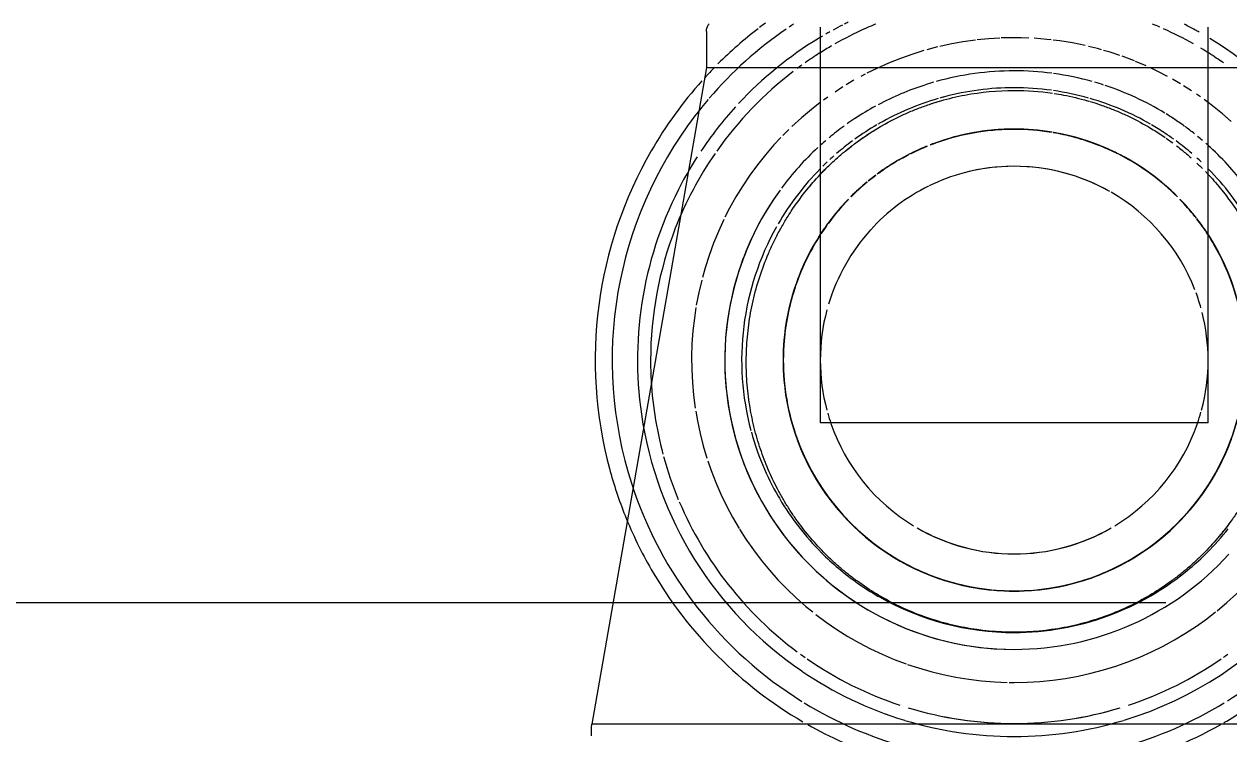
# Model space of a CAD drawing. Header units: metres. Extents: x 15 to 69.3, y -12.4 to 16.4.
# Drawn here: x 34.7913 to 34.8907, y 0.5891 to 0.6477 of the extents above; entities that cross this region are included whole.
import ezdxf

# ---------------------------------------------------------------- set-up
doc = ezdxf.new("R2010")
doc.units = ezdxf.units.M
for name, color, linetype, lineweight in [('A-ANNO-DIMS', 7, 'Continuous', 5), ('A-ANNO-DIMS-25', 7, 'Continuous', 5), ('P-SANR-FIXT', 7, 'Continuous', 5)]:
    doc.layers.add(name, color=color, linetype=linetype, lineweight=lineweight)
doc.styles.add('Century Gothic_4', font='GOTHIC.TTF', dxfattribs={"height": 0.03749999999999999})
doc.dimstyles.new('Setores_1_5_1', dxfattribs={"dimscale": 0.3048, "dimtxt": 0.03915631011440721, "dimasz": 0.2604166666666666, "dimexe": 0.1968503937007874, "dimexo": 0.1230314960629921, "dimgap": 0.1435367454068242, "dimtad": 1, "dimrnd": 0.01, "dimzin": 0, "dimdsep": 46, "dimtxsty": 'Century Gothic_4', "dimblk1": 'OBLIQUE', "dimblk2": 'OBLIQUE', "dimsah": 1, "dimcen": 0.09, "dimazin": 0, "dimtfac": 1, "dimtdec": 4, "dimtix": 1, "dimtmove": 0, "dimatfit": 3, "dimfxl": 1, "dimtvp": 1, "dimtolj": 1, "dimtzin": 0, "dimarcsym": 2})

# ---------------------------------------------------------------- blocks, each defined once
blk = doc.blocks.new('USO_ESG_Cuba lavatório retângular - Uso geral-3263039-CC')
at = {"layer": 'P-SANR-FIXT', "color": 253, "true_color": 0xa6a6a6}
for p, q in [((16.68644848848207, 0.6474943847007649), (16.68644848848207, 0.614812500000067)), ((16.71844848848207, 0.614812500000067), (16.71844848848207, 0.6474943847004465)), ((16.71844848848207, 0.6148125000000677), (16.68644848848207, 0.6148125000000677))]:
    blk.add_line(p, q, dxfattribs=at)
at = {"layer": 'P-SANR-FIXT', "color": 254, "true_color": 0xdfdfdf}
for p, q in [((16.68678301191967, 0.6148125000000677), (16.68644848848207, 0.6148125000000677)), ((16.69932704332982, 0.6148125000000677), (16.6869060984586, 0.6148125000000677)), ((16.70552250781767, 0.6148125000000677), (16.69937446914647, 0.6148125000000677)), ((16.71799087850553, 0.6148125000000677), (16.70556993363433, 0.6148125000000677)), ((16.71844848848207, 0.6148125000000677), (16.71814105296852, 0.6148125000000677))]:
    blk.add_line(p, q, dxfattribs=at)
blk = doc.blocks.new('USO_ESG_Sifão de Uso Geral - Sifão para lavatório-3607478-CC')
at = {"layer": 'P-SANR-FIXT'}
for p, q in [((16.67705457338603, 0.6471270249242292), (16.67705457338603, 0.6441574602753755)), ((16.67705457338603, 0.6441574602753755), (16.66759880283077, 0.5899517479404314)), ((16.67705457338603, 0.6441574602753762), (16.70244848848207, 0.6441574602753762)), ((16.70244848848207, 0.6441574602753769), (16.72784240357811, 0.6441574602753769)), ((16.70244848848207, 0.589951747940432), (16.66759880283077, 0.589951747940432)), ((16.73729817413336, 0.589951747940432), (16.70244848848207, 0.589951747940432))]:
    blk.add_line(p, q, dxfattribs=at)
at = {"layer": 'P-SANR-FIXT', "color": 254, "true_color": 0xdfdfdf}
for p, q in [((16.70244848848207, 0.6466175592148281), (16.70138407001139, 0.6465962680065114)), ((16.69612142474762, 0.6458546460632362), (16.69524733638618, 0.6456221197297202)), ((16.67705457338603, 0.6441574602753762), (16.68632312034637, 0.6441574602753762)), ((16.71236084196551, 0.6447030303196639), (16.7113650554051, 0.6450796589462842)), ((16.71334077087486, 0.644286882114231), (16.71246021445291, 0.6446608296233611)), ((16.71857385661778, 0.6441574602753769), (16.72784240357811, 0.6441574602753769)), ((16.69015705393292, 0.6436096398803305), (16.68980185741787, 0.6434155951397754)), ((16.71616987677185, 0.6428082871333194), (16.71549637899166, 0.64319533184811)), ((16.68830960840481, 0.6425518630874659), (16.68766641596189, 0.6421304636923849)), ((16.68922275199034, 0.6430992284028352), (16.68858725802618, 0.6427182944953774)), ((16.71707098934115, 0.6422413337545413), (16.71641916960738, 0.6426514394538791)), ((16.68707188673674, 0.6417205523405926), (16.68672132246913, 0.6414702813525348)), ((16.71782760693269, 0.6417219328435436), (16.7174962798839, 0.6419493813894199)), ((16.71844848848207, 0.6412654525907139), (16.71811282867116, 0.6415161979537514)), ((16.70244848848207, 0.589951747940432), (16.66759880283077, 0.589951747940432)), ((16.73729817413336, 0.589951747940432), (16.70244848848207, 0.589951747940432))]:
    blk.add_line(p, q, dxfattribs=at)
at = {"layer": 'P-SANR-FIXT', "color": 7, "true_color": 0xf3f3f3}
for p, q in [((16.68632312034637, 0.6441574602753762), (16.68975153093405, 0.6441574602753762)), ((16.68975153093405, 0.6441574602753762), (16.69107330138704, 0.6441574602753762)), ((16.6912811845706, 0.6441574602753762), (16.69587605962549, 0.6441574602753762)), ((16.6958760596255, 0.6441574602753762), (16.70244848848207, 0.6441574602753762)), ((16.70244848848207, 0.6441574602753769), (16.70553753962997, 0.6441574602753769)), ((16.70568094796424, 0.6441574602753769), (16.70902091733864, 0.6441574602753769)), ((16.70902091733864, 0.6441574602753769), (16.71514544603009, 0.6441574602753769)), ((16.71514544603009, 0.6441574602753769), (16.71735564386846, 0.6441574602753769)), ((16.71764815787873, 0.6441574602753769), (16.71857385661778, 0.6441574602753769))]:
    blk.add_line(p, q, dxfattribs=at)
at = {"layer": 'P-SANR-FIXT', "color": 253, "true_color": 0xa6a6a6}
for p, q in [((16.68489727793052, 0.640011233513455), (16.68411108112247, 0.6392933654369384)), ((16.6838618882711, 0.6390468485338118), (16.68335422025443, 0.6385446320914173)), ((16.67598948468546, 0.6170990386686279), (16.6761266565785, 0.6160432811832062)), ((16.69253613499862, 0.595296969680342), (16.69353192155902, 0.5949203410537238)), ((16.70668915028062, 0.5937224193262601), (16.70773658115867, 0.5939130198298437)), ((16.70203197258366, 0.5933869378016572), (16.70244848848207, 0.5933824407851778))]:
    blk.add_line(p, q, dxfattribs=at)
at = {"layer": 'P-SANR-FIXT', "flags": 128}
for points in [[(16.67705457338603, 0.6471270249242292), (16.67705537952131, 0.6471673263142413), (16.67705779663753, 0.6472075632306282), (16.67706182086781, 0.6472476713029035), (16.67706744577425, 0.6472875863667111), (16.67707466235818, 0.6473272445664593), (16.67708345907461, 0.6473665824574935), (16.67709382185068, 0.6474055371075763), (16.67710573410816, 0.6474440461975766), (16.67711917678997, 0.6474820481211714), (16.67713412839069, 0.6475194820833847), (16.67715056499096, 0.6475562881978613), (16.6771684602957, 0.6475924075826721), (16.67718778567626, 0.6476277824545047), (16.67720851021615, 0.6476623562211116), (16.67723060076053, 0.6476960735718423), (16.67725402196923, 0.647728880566127), (16.67727873637332, 0.6477607247197735)], [(16.6675853795759, 0.5889828596431027), (16.6675722569968, 0.5891679066417252), (16.66756654482064, 0.589353330385686), (16.66756825218567, 0.5895388342365533), (16.66757737636048, 0.5897241214277312), (16.66759390274832, 0.5899088955392457), (16.66759880283077, 0.5899517479404314)]]:
    blk.add_lwpolyline(points, dxfattribs=at)
at = {"layer": 'P-SANR-FIXT', "color": 254, "true_color": 0xdfdfdf, "flags": 128}
for points in [[(16.69926204171582, 0.6464261426538328), (16.69820782668351, 0.6462775806737459), (16.69716039580546, 0.6460869801701644), (16.69632555356423, 0.6459002932311214)], [(16.70125687193268, 0.64658862695032), (16.70032135438321, 0.6465324284429514), (16.69938702102315, 0.6464386824116536)], [(16.7036472884109, 0.6465853813450587), (16.70302318755696, 0.6466113543347237), (16.70244848848207, 0.6466175592148281)], [(16.70550995594099, 0.6464360856366094), (16.7051479877383, 0.6464803165071822), (16.70408689820065, 0.6465670862562863)], [(16.70829859179491, 0.6459667238939337), (16.70725552033672, 0.6461798950208604), (16.70620475865299, 0.6463511839004974), (16.7056528430673, 0.6464186254786655)], [(16.69498488848092, 0.6455476384954106), (16.69407549442786, 0.6452663299496227), (16.69307180821801, 0.6449112891232182), (16.69208312269632, 0.6445163955483405), (16.69111101954874, 0.6440822809704722), (16.69029349076896, 0.6436772373428117)], [(16.70964891238255, 0.645620423342176), (16.70933230433577, 0.6457120115480522), (16.70857142339991, 0.645899496714816)], [(16.71116681019048, 0.6451457059051219), (16.71035500423973, 0.6454161654686289), (16.70982519462796, 0.6455694285088198)], [(16.71509527924024, 0.6434179491964441), (16.71430327445594, 0.6438318800783426), (16.71376219698105, 0.6440876623502054)]]:
    blk.add_lwpolyline(points, dxfattribs=at)
at = {"layer": 'P-SANR-FIXT', "color": 253, "true_color": 0xa6a6a6, "flags": 128}
for points in [[(16.68644848848207, 0.6412690271865245), (16.68571155293138, 0.6406970878851892), (16.68489727793052, 0.640011233513455)], [(16.72036086920144, 0.6396863979441908), (16.71962839276955, 0.640330896370492), (16.71880163166927, 0.6410016467557559), (16.71844848848207, 0.6412654525907139)], [(16.68318575329835, 0.6383640837427772), (16.68262790614233, 0.6377662312905293), (16.6819333007338, 0.6369594083095039), (16.68127151524934, 0.6361254538929945), (16.68064360840453, 0.6352657021901722), (16.68005058471638, 0.6343815286203558), (16.6794933928963, 0.6334743476726407), (16.67897292433233, 0.6325456106430251), (16.67858834217449, 0.6317899991344055)], [(16.67849001166314, 0.6315968033126325), (16.678045427446, 0.6306294435707963), (16.6776398829208, 0.6296450789867377), (16.67727402687228, 0.6286452843338074), (16.67694844459207, 0.6276316590701724), (16.67672694503909, 0.626833794988157)], [(16.67666365694237, 0.6266058247800246), (16.67642011952266, 0.6255694225793992), (16.67621822194086, 0.6245241104907242)], [(16.67619075709106, 0.6243433610333023), (16.67605828719004, 0.6234715607903573), (16.67594057113167, 0.6224134573332865), (16.67586526208635, 0.621351492859325), (16.67583248053247, 0.62028736628509), (16.67584227891353, 0.6192227799861039), (16.67589464155422, 0.6181594370733395), (16.67598948468546, 0.6170990386686279)], [(16.67617060152544, 0.6157860482052913), (16.67630593778756, 0.6149938536038349), (16.67652704150095, 0.6139524347907771), (16.67678961399989, 0.6129206907919772), (16.67709323522441, 0.6119002721777362)], [(16.67716815990824, 0.6116809603219175), (16.6774374194453, 0.6108928114001626), (16.67782161604125, 0.6098999201815843), (16.67824521037964, 0.6089231869361474), (16.67870752479991, 0.6079641742286839), (16.67920781969761, 0.6070244162749519), (16.67974529470761, 0.6061054164872002)], [(16.679789971244, 0.6060355925578229), (16.68031908998456, 0.6052086450690498), (16.68092828757842, 0.6043355366634685), (16.681571912903, 0.6034874880576521), (16.68224893629507, 0.6026658559484606), (16.68295827466163, 0.6018719547719997)], [(16.71918542403274, 0.5993029121148167), (16.71999969903361, 0.599988766486551), (16.72078589584166, 0.6007066345630697), (16.7215427567097, 0.6014553679085886), (16.7222690708218, 0.6022337687094765), (16.72296367623033, 0.6030405916905042), (16.7236254617148, 0.6038745461070114)], [(16.68295827466163, 0.6018719547719997), (16.68369879321262, 0.6011070546007925), (16.68446930727631, 0.6003723791119433), (16.68526858419458, 0.5996691036295139), (16.68583137992564, 0.5992125080624212)], [(16.68609534529486, 0.59899835324425), (16.68694826793575, 0.598361201013683), (16.68782598762298, 0.5977586662454646), (16.68872710019228, 0.5971917128666865), (16.68965016405578, 0.5966612478818144)], [(16.71182516874612, 0.5950887108767899), (16.7128138542678, 0.5954836044516654), (16.71378595741539, 0.5959177190295337), (16.71473992303122, 0.5963903601196754), (16.71567422497379, 0.5969007715971728), (16.71658736855932, 0.59744813691254), (16.71747789295286, 0.5980315803980413), (16.71834437350535, 0.5986501686685581), (16.71906580896739, 0.5992100782749397)], [(16.68965016405578, 0.5966612478818144), (16.69059370250819, 0.5961681199216633), (16.69155620608927, 0.5957131178857749), (16.69253613499862, 0.595296969680342)], [(16.69365125808227, 0.5948805831485798), (16.69454197272441, 0.594583834531377), (16.69556467262836, 0.5942879884519536)], [(16.70773658115867, 0.5939130198298437), (16.70877555221651, 0.5941453539367719), (16.70980440132207, 0.5944190499620354), (16.71082148253627, 0.5947336700503854), (16.71181652354936, 0.5950856527518773)], [(16.69556467262836, 0.5942879884519536), (16.69659838516922, 0.59403327610607), (16.69764145662742, 0.5938201049791477), (16.69869221831114, 0.5936488160995085)], [(16.69869221831114, 0.5936488160995085), (16.69974898922583, 0.5935196834928237), (16.70081007876348, 0.5934329137437195), (16.70187378940717, 0.5933886456652822)], [(16.70244848848207, 0.5933824407851778), (16.70351290695274, 0.5934037319934967), (16.70457562258093, 0.5934675715570544), (16.70563493524832, 0.5935738573461731), (16.70668915028062, 0.5937224193262601)]]:
    blk.add_lwpolyline(points, dxfattribs=at)
at = {"layer": 'P-SANR-FIXT', "color": 253, "true_color": 0xa6a6a6}
for centre, radius, start, end in [((16.70244848848207, 0.6200000000000044), 0.03317195909157787, 124.5547506675126, 139.3413447819159), ((16.70244848848207, 0.6200000000000044), 0.03457092903812001, 127.6782746606149, 135.0000000000003), ((16.70244848848207, 0.6200000000000044), 0.03457092903812125, 126.396037763851, 127.4437230421673), ((16.70244848848207, 0.6200000000000044), 0.03317195909157854, 123.2678498824623, 124.03090867291), ((16.70244848848207, 0.6200000000000044), 0.03107743835357471, 121.2901328347976, 137.0287132858685), ((16.70244848848207, 0.6200000000000044), 0.03107743835357405, 36.00000000000108, 58.709867165178), ((16.70244848848207, 0.6200000000000044), 0.03457092903812101, 135.6031071622368, 137.6183209940715), ((16.70244848848207, 0.6200000000000044), 0.03317195909157785, 139.564339650425, 142.5866965918484), ((16.70244848848207, 0.6200000000000044), 0.03107743835357312, 137.7203976283369, 146.3091712777757), ((16.70244848848207, 0.6200000000000044), 0.03457092903812129, 150.0000000000008, 194.9999999999999), ((16.70244848848207, 0.6200000000000047), 0.02388009809944688, 132.6903483587677, 143.5539595256293), ((16.70244848848207, 0.6200000000000047), 0.02388009809944799, 36.44604047436768, 47.30965164119213), ((16.70244848848207, 0.6200000000000044), 0.03107743835357299, 147.3078622015211, 151.9324435467102), ((16.70244848848207, 0.6200000000000052), 0.02248571543990135, 135.4206001121986, 149.9999999999992), ((16.70244848848207, 0.6200000000000042), 0.02248571543990177, 30.00000000000079, 44.57939988775202), ((16.70244848848207, 0.6200000000000047), 0.02388009809944692, 144.0000000000008, 269.9999999999998), ((16.70244848848207, 0.6200000000000001), 0.03000000000000052, 158.7379572787553, 179.9999999999998), ((16.70244848848207, 0.6200000000000001), 0.03000000000000114, 158.7379572787553, 180.0000000000001), ((16.70244848848207, 0.6200000000000052), 0.02248571543989996, 150.7228694022389, 194.9999999999984), ((16.70244848848207, 0.6199999999999993), 0.01904999999999906, 147.5336064866926, 150.0000000000004), ((16.70244848848207, 0.6199999999999993), 0.01904999999999824, 1.653888434361028e-13, 32.46639351325203), ((16.70244848848207, 0.6200000000000044), 0.01907023710243049, 148.6902874474593, 202.0229978718799), ((16.70244848848207, 0.6199999999999993), 0.01904999999999933, 149.9999999999999, 164.9999999999983), ((16.70244848848207, 0.6200000000000044), 0.01907023710242985, 337.9770021281632, 31.30971255245559), ((16.70244848848207, 0.6200000000000044), 0.01907023710243124, 155.0286807070416, 159.9713192929516), ((16.70244848848207, 0.62), 0.0190499999999968, 154.7218101946856, 160.1249309650036), ((16.70244848848207, 0.62), 0.01904999999999729, 19.87506903497933, 25.27818980528273), ((16.70244848848207, 0.6200000000000044), 0.01907023710243213, 20.02868070703716, 24.97131929297113), ((16.70244848848207, 0.6199999999999993), 0.01904999999999723, 164.9999999999998, 179.9999999999997), ((16.70244848848207, 0.6200000000000001), 0.02999999999999991, 179.9999999999999, 182.474032138455), ((16.70244848848207, 0.6200000000000001), 0.02999999999999904, 179.9999999999999, 182.4740321384549), ((16.70244848848207, 0.6199999999999993), 0.01904999999999646, 179.9999999999999, 269.9999999999995), ((16.70244848848207, 0.6200000000000044), 0.03107743835357257, 188.2751990298395, 235.657820459348), ((16.70244848848207, 0.6200000000000044), 0.0310774383535732, 286.9573030169651, 351.7248009701641), ((16.70244848848207, 0.6199999999999993), 0.01600000000000162, 199.0674669930495, 238.7368409758194), ((16.70244848848207, 0.62), 0.01600000000000162, 199.0674669930499, 238.7368409758195), ((16.70244848848207, 0.6199999999999993), 0.01904999999999645, 269.9999999999993, 345.0000000000005), ((16.70244848848207, 0.6199999999999993), 0.0159999999999995, 301.2631590241964, 340.932533006951), ((16.70244848848207, 0.62), 0.0159999999999995, 301.2631590241966, 340.9325330069511), ((16.70244848848207, 0.6200000000000052), 0.02248571543990084, 195.3378237837966, 209.9999999999994), ((16.70244848848207, 0.62), 0.01904999999999879, 199.7218101947833, 205.2781898051956), ((16.70244848848207, 0.6200000000000044), 0.01907023710242913, 200.0286807070397, 204.9713192929503), ((16.70244848848207, 0.62), 0.0190499999999977, 334.7218101948081, 340.2781898052241), ((16.70244848848207, 0.6200000000000044), 0.01907023710242822, 335.0286807070773, 339.9713192929228), ((16.70244848848207, 0.6200000000000044), 0.01907023710242751, 202.4999999999996, 269.9999999999996), ((16.70244848848207, 0.6200000000000044), 0.01907023710242939, 269.9999999999996, 337.4999999999975), ((16.70244848848207, 0.6200000000000044), 0.03317195909157937, 197.9811155125767, 238.1260995877911), ((16.70244848848207, 0.6200000000000052), 0.02248571543989926, 210.4912011561209, 224.9999999999984), ((16.70244848848207, 0.6200000000000044), 0.03457092903812298, 201.7972354997531, 210.0000000000003), ((16.70244848848207, 0.6199999999999993), 0.01600000000000001, 240.000000000005, 269.9999999999992), ((16.70244848848207, 0.62), 0.01599999999999962, 240.0000000000015, 299.9999999999974), ((16.70244848848207, 0.6199999999999993), 0.01599999999999962, 269.9999999999996, 299.9999999999974), ((16.70244848848207, 0.6200000000000042), 0.02248571543990476, 314.9999999999991, 321.7536453431644), ((16.70244848848207, 0.6200000000000047), 0.02388009809944977, 269.9999999999996, 317.8306877307024), ((16.70244848848207, 0.6200000000000044), 0.03317195909157766, 302.0146326751039, 330.0000000000005), ((16.70244848848207, 0.6200000000000044), 0.03457092903812001, 209.9999999999982, 224.9999999999997), ((16.70244848848207, 0.6200000000000052), 0.02248571543990255, 229.8521530599052, 239.9999999999953), ((16.70244848848207, 0.62), 0.019049999999996, 244.7218101947927, 250.278189805195), ((16.70244848848207, 0.6200000000000044), 0.01907023710243124, 245.0286807070422, 249.971319292956), ((16.70244848848207, 0.6200000000000042), 0.02248571543990179, 269.9999999999991, 310.1478469400931), ((16.70244848848207, 0.62), 0.01904999999999689, 289.7218101948273, 295.2781898051809), ((16.70244848848207, 0.6200000000000044), 0.01907023710243063, 290.0286807070439, 294.9713192929577), ((16.70244848848207, 0.6200000000000052), 0.02248571543990353, 240.3951606884733, 269.9999999999996), ((16.70244848848207, 0.6200000000000044), 0.03457092903812294, 300.4676799223658, 314.8447743051141), ((16.70244848848207, 0.6200000000000044), 0.03107743835357393, 235.6893157523336, 253.0426969830411), ((16.70244848848207, 0.6200000000000044), 0.03317195909157888, 238.5190423476469, 269.9999999999997), ((16.70244848848207, 0.6200000000000044), 0.03317195909157781, 269.9999999999996, 301.4809576523546), ((16.70244848848207, 0.6200000000000044), 0.03457092903812412, 240.4731918418165, 251.1278221496667), ((16.70244848848207, 0.6200000000000044), 0.03107743835357368, 253.1275918846868, 269.9999999999996), ((16.70244848848207, 0.6200000000000044), 0.0310774383535733, 269.9999999999996, 286.8724081153192), ((16.70244848848207, 0.6200000000000044), 0.03457092903812192, 269.9999999999996, 299.5268081581905)]:
    blk.add_arc(centre, radius, start, end, dxfattribs=at)
at = {"layer": 'P-SANR-FIXT', "color": 254, "true_color": 0xdfdfdf}
for centre, radius, start, end in [((16.70244848848207, 0.6200000000000044), 0.03107743835357123, 117.1249810922222, 118.7401111332391), ((16.70244848848207, 0.6200000000000044), 0.03107743835357378, 116.1405845608487, 116.8566131136415), ((16.70244848848207, 0.6200000000000044), 0.03107743835357491, 61.25988886675728, 63.14338688594786), ((16.70244848848207, 0.6200000000000044), 0.03107743835357411, 60.5904395722732, 61.24036167756807), ((16.70244848848207, 0.6200000000000044), 0.03107743835357459, 120.6171117389824, 121.2901328347978), ((16.70244848848207, 0.6200000000000044), 0.03107743835357341, 119.3197643689721, 119.9993975466534), ((16.70244848848207, 0.6200000000000001), 0.02999999999999928, 122.4142135623521, 125.1156043546131), ((16.70244848848207, 0.6200000000000001), 0.03000000000000038, 122.4142135623515, 125.1156043546123), ((16.70244848848207, 0.6200000000000001), 0.03000000000000038, 54.88439564538953, 57.58578643761707), ((16.70244848848207, 0.6200000000000001), 0.0299999999999979, 54.88439564538652, 57.58578643761385), ((16.70244848848207, 0.6200000000000001), 0.03000000000000044, 125.7365896090404, 126.6303390698621), ((16.70244848848207, 0.6200000000000001), 0.0299999999999999, 125.7365896090411, 126.6303390698629), ((16.70244848848207, 0.6200000000000001), 0.03000000000000013, 127.4299547126394, 144.8843956453806), ((16.70244848848207, 0.6200000000000001), 0.02999999999999952, 127.4299547126403, 144.8843956453816), ((16.70244848848207, 0.6200000000000047), 0.02388009809944706, 90, 105.6491536860808), ((16.70244848848207, 0.6200000000000047), 0.02388009809944691, 82.53235469129378, 90), ((16.70244848848207, 0.6200000000000047), 0.02388009809944739, 74.35084631391928, 82.1838190975686), ((16.70244848848207, 0.6200000000000047), 0.02388009809944827, 108.0000000000005, 118.0602803929018), ((16.70244848848207, 0.6200000000000047), 0.02388009809944729, 106.1779454493225, 107.9043691836042), ((16.70244848848207, 0.6200000000000052), 0.02248571543990191, 90.000000000001, 105.0000000000038), ((16.70244848848207, 0.6200000000000042), 0.02248571543990401, 82.10925578199183, 90), ((16.70244848848207, 0.6200000000000042), 0.022485715439901, 74.16135960713488, 81.74097299574625), ((16.70244848848207, 0.6200000000000047), 0.02388009809944844, 71.99999999999964, 73.8220545506782), ((16.70244848848207, 0.6200000000000047), 0.02388009809944819, 58.67351008634945, 71.6625675331807), ((16.70244848848207, 0.6200000000000052), 0.02248571543990334, 106.2038449926592, 119.6048393115265), ((16.70244848848207, 0.6200000000000052), 0.0224857154399009, 105.0000000000017, 105.8386403928369), ((16.70244848848207, 0.6200000000000042), 0.02248571543990308, 60.00000000000423, 73.79615500734067), ((16.70244848848207, 0.6200000000000047), 0.02388009809944779, 118.6381553977285, 123.3272366069667), ((16.70244848848207, 0.6200000000000047), 0.02388009809944572, 56.67276339299959, 58.35843947098633), ((16.70244848848207, 0.6200000000000047), 0.02388009809944568, 126.0000000000022, 129.7448150580502), ((16.70244848848207, 0.6200000000000047), 0.02388009809944413, 123.4039728317749, 125.2694283538239), ((16.70244848848207, 0.6200000000000052), 0.02248571543990127, 120.2282100991143, 125.8140039878592), ((16.70244848848207, 0.6200000000000042), 0.02248571543990133, 56.5209810510756, 59.77178990085358), ((16.70244848848207, 0.6200000000000047), 0.02388009809944642, 53.99999999999895, 56.59602716822626), ((16.70244848848207, 0.6200000000000047), 0.02388009809944583, 51.45929133067071, 53.88971014147872), ((16.70244848848207, 0.6199999999999993), 0.01904999999999824, 90.00000000000034, 111.3273760862139), ((16.70244848848207, 0.6200000000000044), 0.01907023710242938, 89.99999999999984, 111.1615960675004), ((16.70244848848207, 0.6200000000000044), 0.01907023710243036, 80.56120807341787, 90), ((16.70244848848207, 0.6199999999999993), 0.01904999999999791, 80.68614020497114, 90), ((16.70244848848207, 0.6199999999999993), 0.01904999999999634, 75.06514064777811, 80.25143669143155), ((16.70244848848207, 0.6200000000000044), 0.01907023710243144, 44.99999999999965, 80.12067363288784), ((16.70244848848207, 0.6199999999999993), 0.01904999999999823, 63.38173618589931, 75.00000000000124), ((16.70244848848207, 0.6200000000000042), 0.02248571543990166, 54.18599601210737, 56.42107450851004), ((16.70244848848207, 0.6200000000000047), 0.02388009809944546, 49.41942301856352, 50.67425815785491), ((16.70244848848207, 0.6200000000000047), 0.02388009809944688, 132.6903483587677, 143.5539595256293), ((16.70244848848207, 0.6200000000000047), 0.02388009809944702, 130.5607050839069, 131.8961148619017), ((16.70244848848207, 0.6200000000000052), 0.02248571543990171, 126.429981982033, 130.6888318697239), ((16.70244848848207, 0.6200000000000044), 0.01907023710242751, 112.5000000000019, 126.3274126460035), ((16.70244848848207, 0.6199999999999993), 0.01904999999999842, 112.1235210604628, 116.6182638141005), ((16.70244848848207, 0.62), 0.01904999999999842, 112.1235210604628, 115.2781898053221), ((16.70244848848207, 0.6200000000000044), 0.01907023710243063, 112.1019143499321, 114.9713192929581), ((16.70244848848207, 0.62), 0.01904999999999897, 109.7218101946552, 111.327376086211), ((16.70244848848207, 0.6200000000000044), 0.01907023710242883, 110.0286807070576, 111.3003209591952), ((16.70244848848207, 0.62), 0.01904999999999698, 64.7218101947103, 70.27818980530884), ((16.70244848848207, 0.6200000000000044), 0.01907023710243124, 65.85705574009319, 69.97131929295557), ((16.70244848848207, 0.6200000000000042), 0.02248571543990327, 49.31116813028078, 53.57001801796904), ((16.70244848848207, 0.6200000000000047), 0.02388009809944586, 47.30965164118955, 48.58531074971673), ((16.70244848848207, 0.6200000000000047), 0.02388009809944799, 36.44604047436768, 47.30965164119213), ((16.70244848848207, 0.6200000000000001), 0.03000000000000062, 145.3482045330911, 158.7379572787552), ((16.70244848848207, 0.6200000000000001), 0.03000000000000052, 145.3482045330916, 158.7379572787559), ((16.70244848848207, 0.6200000000000052), 0.02248571543990293, 133.30704616045, 134.6246283907054), ((16.70244848848207, 0.6200000000000052), 0.02248571543990112, 131.3997978766035, 132.5932260038583), ((16.70244848848207, 0.6199999999999993), 0.01904999999999694, 120.5122061331895, 125.9879743976836), ((16.70244848848207, 0.6199999999999993), 0.01904999999999729, 117.3663768043809, 120.0000000000037), ((16.70244848848207, 0.6199999999999993), 0.01904999999999749, 45, 62.63362319558233), ((16.70244848848207, 0.6200000000000042), 0.02248571543990423, 46.66938122560558, 47.91323375899532), ((16.70244848848207, 0.6200000000000044), 0.01907023710243046, 127.10465266741, 129.196856546259), ((16.70244848848207, 0.6199999999999993), 0.01904999999999658, 126.8005107360188, 129.0021332706958), ((16.70244848848207, 0.62), 0.01600000000000137, 104.9999999999975, 116.0048126689248), ((16.70244848848207, 0.6199999999999993), 0.01600000000000137, 104.9999999999977, 116.0048126689249), ((16.70244848848207, 0.62), 0.01600000000000091, 60.44484298392457, 104.9369531517512), ((16.70244848848207, 0.6199999999999993), 0.01600000000000091, 90, 104.9369531517513), ((16.70244848848207, 0.6199999999999993), 0.01600000000000179, 60.44484298392592, 90.0000000000002), ((16.70244848848207, 0.6200000000000044), 0.01907023710242953, 129.7405208653314, 135.0000000000028), ((16.70244848848207, 0.6199999999999993), 0.0190499999999985, 129.5850320183224, 134.9999999999986), ((16.70244848848207, 0.62), 0.01600000000000053, 116.1873864651121, 137.7333762369944), ((16.70244848848207, 0.6199999999999993), 0.01599999999999838, 116.1873864651152, 137.7333762370216), ((16.70244848848207, 0.6200000000000047), 0.02388009809944576, 144.0000000000022, 162.0000000000002), ((16.70244848848207, 0.6200000000000044), 0.01907023710242972, 135.8961392147427, 144.3746486196352), ((16.70244848848207, 0.6199999999999993), 0.0190500000000004, 135.8872311881017, 143.5901941337523), ((16.70244848848207, 0.62), 0.01599999999999962, 21.31323062355101, 60.00000000000234), ((16.70244848848207, 0.6199999999999993), 0.01599999999999962, 21.31323062353884, 60.00000000000216), ((16.70244848848207, 0.6199999999999993), 0.01904999999999967, 38.50091608794011, 44.11276881190479), ((16.70244848848207, 0.6200000000000044), 0.01907023710243123, 37.93863846299216, 44.10386078523991), ((16.70244848848207, 0.6199999999999993), 0.01904999999999984, 35.5191252609302, 37.68900730445704), ((16.70244848848207, 0.6200000000000044), 0.01907023710242963, 34.66233343370514, 37.0598674188822), ((16.70244848848207, 0.6200000000000044), 0.01907023710243063, 147.4494798150945, 155.0286807070422), ((16.70244848848207, 0.62), 0.01904999999999906, 147.5336064866983, 154.7218101946829), ((16.70244848848207, 0.6200000000000044), 0.01907023710242989, 145.2705999817645, 147.84692813149), ((16.70244848848207, 0.6199999999999993), 0.01904999999999792, 144.4212839842178, 146.7441041169008), ((16.70244848848207, 0.62), 0.0159999999999995, 137.774844515424, 163.255766781298), ((16.70244848848207, 0.6199999999999993), 0.01600000000000188, 137.7748445154466, 163.2557667813142), ((16.70244848848207, 0.6199999999999993), 0.01904999999999742, 32.46639351325353, 34.67522132499611), ((16.70244848848207, 0.6200000000000044), 0.01907023710243155, 31.30971255245783, 33.75625970182124), ((16.70244848848207, 0.62), 0.01904999999999546, 25.27818980528048, 32.46639351325194), ((16.70244848848207, 0.6200000000000044), 0.01907023710242781, 24.97131929296619, 32.55052018483321), ((16.70244848848207, 0.6200000000000047), 0.02388009809944692, 161.9999999999992, 269.9999999999998), ((16.70244848848207, 0.6200000000000044), 0.01907023710243124, 159.98014985454, 200.0286807070419), ((16.70244848848207, 0.62), 0.01904999999999828, 160.2781898052875, 180), ((16.70244848848207, 0.62), 0.01599999999999951, 15.63795859412618, 20.33002953135736), ((16.70244848848207, 0.6199999999999993), 0.01599999999999951, 15.63795859412587, 20.3300295313567), ((16.70244848848207, 0.62), 0.01600000000000179, 164.9999999999987, 180.0000000000001), ((16.70244848848207, 0.6199999999999993), 0.01600000000000179, 164.9999999999985, 180), ((16.70244848848207, 0.62), 0.01599999999999942, 3.975693351828784e-13, 14.19077595615156), ((16.70244848848207, 0.6199999999999993), 0.01599999999999942, 0, 14.19077595615165), ((16.70244848848207, 0.62), 0.01904999999999646, 180, 199.7218101947811), ((16.70244848848207, 0.6199999999999993), 0.01599999999999996, 179.9999999999996, 194.9999999999994), ((16.70244848848207, 0.62), 0.01599999999999996, 180, 194.9999999999999), ((16.70244848848207, 0.6199999999999993), 0.01600000000000001, 344.9999999999978, 359.9999999999992), ((16.70244848848207, 0.62), 0.016, 344.9999999999979, 359.9999999999991), ((16.70244848848207, 0.6200000000000001), 0.02999999999999889, 182.4740321384543, 194.9999999999991), ((16.70244848848207, 0.6200000000000001), 0.02999999999999949, 182.474032138455, 194.9999999999999), ((16.70244848848207, 0.6199999999999993), 0.0159999999999995, 195.9201983688431, 199.0674669930472), ((16.70244848848207, 0.62), 0.0159999999999995, 195.9201983688435, 199.0674669930476), ((16.70244848848207, 0.6199999999999993), 0.01599999999999976, 340.9325330069508, 344.3977898924858), ((16.70244848848207, 0.62), 0.01599999999999976, 340.9325330069508, 344.3977898924858), ((16.70244848848207, 0.6200000000000001), 0.03000000000000061, 195.3728521287196, 202.5270995693397), ((16.70244848848207, 0.6200000000000001), 0.03000000000000107, 195.3728521287204, 202.5270995693404), ((16.70244848848207, 0.6200000000000044), 0.01907023710243063, 204.9713192929522, 245.0286807070416), ((16.70244848848207, 0.62), 0.0190499999999977, 205.2781898051944, 244.7218101947947), ((16.70244848848207, 0.6200000000000044), 0.01907023710242935, 294.9713192929592, 335.028680707076), ((16.70244848848207, 0.62), 0.01904999999999939, 295.278189805178, 334.7218101948062), ((16.70244848848207, 0.6200000000000052), 0.02248571543989999, 209.9999999999985, 210.4912011561217), ((16.70244848848207, 0.6200000000000001), 0.03000000000000001, 202.9344071019236, 233.3696609301296), ((16.70244848848207, 0.6200000000000001), 0.03000000000000202, 202.9344071019254, 233.3696609301316), ((16.70244848848207, 0.6200000000000052), 0.02248571543990225, 225.0000000000021, 229.8521530599047), ((16.70244848848207, 0.6200000000000047), 0.02388009809944977, 269.9999999999996, 317.8306877307024), ((16.70244848848207, 0.6200000000000042), 0.02248571543990255, 310.1478469400931, 315.0000000000019), ((16.70244848848207, 0.6200000000000044), 0.01907023710242939, 249.9713192929542, 269.9999999999996), ((16.70244848848207, 0.62), 0.01904999999999784, 250.2781898051968, 289.7218101948264), ((16.70244848848207, 0.6200000000000044), 0.01907023710243124, 269.9999999999996, 290.0286807070433), ((16.70244848848207, 0.6200000000000044), 0.03457092903812241, 225.0000000000016, 239.7035337124325), ((16.70244848848207, 0.6200000000000001), 0.03000000000000102, 234.0045529318099, 234.8843956453791), ((16.70244848848207, 0.6200000000000001), 0.02999999999999952, 234.0045529318088, 234.8843956453779), ((16.70244848848207, 0.6200000000000001), 0.02999999999999952, 305.1156043546206, 305.9954470682003), ((16.70244848848207, 0.6200000000000001), 0.03000000000000023, 305.1156043546192, 305.9954470681989), ((16.70244848848207, 0.6200000000000001), 0.03000000000000172, 235.3158985852853, 251.6846484728843), ((16.70244848848207, 0.6200000000000001), 0.030000000000001, 235.3158985852849, 251.684648472884), ((16.70244848848207, 0.6200000000000001), 0.02999999999999988, 288.3153515271094, 304.6841014147237), ((16.70244848848207, 0.6200000000000001), 0.0299999999999988, 288.3153515271165, 304.6841014147182), ((16.70244848848207, 0.6200000000000001), 0.02999999999999789, 253.0326452469297, 269.9999999999996), ((16.70244848848207, 0.6200000000000001), 0.02999999999999789, 253.0326452469297, 286.9673547530696), ((16.70244848848207, 0.6200000000000001), 0.02999999999999986, 269.9999999999991, 286.9673547530742), ((16.70244848848207, 0.6200000000000044), 0.03457092903812326, 299.999999999996, 300.4676799223656)]:
    blk.add_arc(centre, radius, start, end, dxfattribs=at)
at = {"layer": 'P-SANR-FIXT', "color": 7, "true_color": 0xf3f3f3}
for centre, radius, start, end in [((16.70244848848207, 0.6200000000000001), 0.03000000000000213, 114.3098163490261, 119.5482075275777), ((16.70244848848207, 0.6200000000000001), 0.02999999999999862, 114.3098163490288, 119.5482075275808), ((16.70244848848207, 0.6200000000000001), 0.0300000000000024, 112.3578304460472, 114.2629731588681), ((16.70244848848207, 0.6200000000000001), 0.03000000000000004, 112.3578304460489, 114.2629731588698), ((16.70244848848207, 0.6200000000000001), 0.03000000000000004, 66.40623671229692, 67.6421695539286), ((16.70244848848207, 0.6200000000000001), 0.03000000000000124, 66.40623671229022, 67.64216955392253), ((16.70244848848207, 0.6200000000000001), 0.03000000000000255, 60.45179247239252, 65.73702684113893), ((16.70244848848207, 0.6200000000000001), 0.0300000000000015, 60.4517924723848, 65.7370268411237), ((16.70244848848207, 0.6200000000000001), 0.02999999999999935, 120.1447117473831, 122.414213562352), ((16.70244848848207, 0.6200000000000001), 0.02999999999999928, 120.1447117473834, 122.4142135623524), ((16.70244848848207, 0.6200000000000001), 0.0300000000000009, 57.58578643761742, 59.08897112294121), ((16.70244848848207, 0.6200000000000001), 0.02999999999999828, 57.58578643761422, 59.08897112293798), ((16.70244848848207, 0.6200000000000047), 0.02388009809944706, 90, 105.6491536860808), ((16.70244848848207, 0.6200000000000047), 0.02388009809944691, 82.53235469129378, 90), ((16.70244848848207, 0.6200000000000047), 0.02388009809944739, 74.35084631391928, 82.1838190975686), ((16.70244848848207, 0.6200000000000047), 0.02388009809944827, 108.0000000000005, 118.0602803929018), ((16.70244848848207, 0.6200000000000047), 0.02388009809944729, 106.1779454493225, 107.9043691836042), ((16.70244848848207, 0.6200000000000047), 0.02388009809944844, 71.99999999999964, 73.8220545506782), ((16.70244848848207, 0.6200000000000047), 0.02388009809944819, 58.67351008634945, 71.6625675331807), ((16.70244848848207, 0.6200000000000047), 0.02388009809944779, 118.6381553977285, 123.3272366069667), ((16.70244848848207, 0.6200000000000047), 0.02388009809944572, 56.67276339299959, 58.35843947098633), ((16.70244848848207, 0.6200000000000047), 0.02388009809944568, 126.0000000000022, 129.7448150580502), ((16.70244848848207, 0.6200000000000047), 0.02388009809944413, 123.4039728317749, 125.2694283538239), ((16.70244848848207, 0.6200000000000052), 0.02248571543990045, 119.6048393115296, 120.0000000000066), ((16.70244848848207, 0.6200000000000047), 0.02388009809944642, 53.99999999999895, 56.59602716822626), ((16.70244848848207, 0.6200000000000047), 0.02388009809944583, 51.45929133067071, 53.88971014147872), ((16.70244848848207, 0.6200000000000044), 0.01907023710242912, 90, 110.0286807070573), ((16.70244848848207, 0.62), 0.01904999999999791, 80.68614020497115, 108.8930226500765), ((16.70244848848207, 0.6200000000000044), 0.01907023710242939, 80.69602395909955, 90), ((16.70244848848207, 0.62), 0.01904999999999634, 75.06514064777812, 80.25143669143164), ((16.70244848848207, 0.6200000000000044), 0.01907023710242844, 75.08417538245365, 80.2617817476161), ((16.70244848848207, 0.62), 0.01904999999999828, 71.10697734987913, 75.00000000000121), ((16.70244848848207, 0.6200000000000044), 0.01907023710242967, 69.97131929295408, 75.00000000000287), ((16.70244848848207, 0.6200000000000047), 0.02388009809944546, 49.41942301856352, 50.67425815785491), ((16.70244848848207, 0.6200000000000047), 0.02388009809944702, 130.5607050839069, 131.8961148619017), ((16.70244848848207, 0.6200000000000044), 0.01907023710242911, 114.97131929296, 116.7598422133359), ((16.70244848848207, 0.62), 0.01904999999999832, 115.2781898053223, 116.618263814113), ((16.70244848848207, 0.6200000000000044), 0.01907023710243063, 63.24015778666595, 65.02868070704201), ((16.70244848848207, 0.62), 0.01904999999999982, 63.38173618588898, 64.72181019471347), ((16.70244848848207, 0.6200000000000047), 0.02388009809944586, 47.30965164118955, 48.58531074971673), ((16.70244848848207, 0.62), 0.01904999999999694, 120.5122061331895, 125.9879743976737), ((16.70244848848207, 0.6200000000000044), 0.01907023710243127, 120.4772875241656, 125.9431910237736), ((16.70244848848207, 0.6200000000000044), 0.01907023710242871, 117.3361718352305, 119.9999999999963), ((16.70244848848207, 0.62), 0.01904999999999729, 117.3663768043809, 120.0000000000035), ((16.70244848848207, 0.62), 0.01904999999999749, 45.00000000000025, 62.63362319558233), ((16.70244848848207, 0.6200000000000044), 0.01907023710242874, 44.99999999999604, 62.6638281647229), ((16.70244848848207, 0.6200000000000044), 0.01907023710242913, 126.7548651084919, 128.9568894949716), ((16.70244848848207, 0.62), 0.01904999999999943, 126.8005107360133, 129.00213327069), ((16.70244848848207, 0.6200000000000044), 0.01907023710243144, 129.5426248288641, 135.0000000000004), ((16.70244848848207, 0.62), 0.01904999999999897, 129.5850320183114, 134.9999999999982), ((16.70244848848207, 0.6200000000000044), 0.01907023710243003, 135.7994105153485, 143.5086341938018), ((16.70244848848207, 0.62), 0.01905000000000032, 135.8872311880903, 143.5901941337626), ((16.70244848848207, 0.6200000000000044), 0.01907023710242967, 38.57863899795281, 44.20058948463544), ((16.70244848848207, 0.62), 0.01904999999999689, 38.50091608794558, 44.1127688119004), ((16.70244848848207, 0.62), 0.01904999999999778, 35.5191252609242, 37.68900730445689), ((16.70244848848207, 0.6200000000000044), 0.01907023710242987, 35.60008469999661, 37.76601460606901), ((16.70244848848207, 0.6200000000000044), 0.01907023710243087, 144.3405322768982, 146.6591231157136), ((16.70244848848207, 0.62), 0.01904999999999875, 144.421283984228, 146.7441041169), ((16.70244848848207, 0.62), 0.01904999999999742, 32.46639351325472, 34.67522132500389), ((16.70244848848207, 0.6200000000000044), 0.01907023710243071, 32.55052018483706, 34.75535642137677), ((16.70244848848207, 0.6200000000000052), 0.02248571543990177, 239.9999999999945, 240.3951606884713)]:
    blk.add_arc(centre, radius, start, end, dxfattribs=at)
at = {"layer": 'P-SANR-FIXT'}
for radius, start, end in [(0.03457092903812119, 138.1744275045864, 150.000000000001), (0.03317195909158151, 142.5866965918453, 197.9811155125777), (0.03107743835357372, 151.9324435467095, 188.2751990298398), (0.0345709290381218, 195.0000000000001, 201.7972354997524)]:
    blk.add_arc((16.70244848848207, 0.6200000000000044), radius, start, end, dxfattribs=at)
at = {"layer": 'P-SANR-FIXT', "color": 254, "true_color": 0xdfdfdf}
for points, knots in [([(16.68054834216217, 0.6229073891135054), (16.6806381338443, 0.6235699254803382), (16.68087646019627, 0.6248963084769612), (16.6814209702104, 0.6268812886741958), (16.6820233075203, 0.6284844339218999), (16.68251453128335, 0.62956250046946), (16.68281328288954, 0.6301634923774807), (16.68304584733329, 0.630605995492529), (16.68328654042591, 0.6310404417024251), (16.68361838366776, 0.6316100505445437), (16.68422734522957, 0.6325812029830025), (16.6851767686128, 0.6338971463680467), (16.68623156163027, 0.6351203170908876), (16.68702658031811, 0.6359277891650145), (16.68749726760305, 0.6363749840876913), (16.68785887505493, 0.6367034065709888), (16.68822788747921, 0.637023925328113), (16.68872800729778, 0.6374396207805464), (16.68962544558502, 0.6381371485474825), (16.69096978032187, 0.6390472809125486), (16.69239669667509, 0.6398394088927166), (16.6935874432788, 0.6403988004154356), (16.69450572050914, 0.6407801500750068), (16.69544661331331, 0.641121314553096), (16.69672553638743, 0.6415200771336895), (16.69902337782729, 0.6420669803596475), (16.7010713872549, 0.6422633692361525), (16.70244848848207, 0.6422645972244103)], [0.5555555555555556, 0.5555555555555556, 0.5555555555555556, 0.5555555555555556, 0.5833333333333334, 0.6111111111111112, 0.6388888888888888, 0.6527777777777777, 0.6597222222222221, 0.6666666666666666, 0.6736111111111112, 0.6805555555555556, 0.6944444444444444, 0.7222222222222222, 0.75, 0.7638888888888888, 0.7708333333333333, 0.7777777777777778, 0.7847222222222223, 0.7916666666666667, 0.8055555555555556, 0.8333333333333333, 0.861111111111111, 0.875, 0.8888888888888888, 0.9027777777777777, 0.9166666666666666, 0.9444444444444444, 1, 1, 1, 1]), ([(16.6962444014717, 0.6413654053624475), (16.69629906803583, 0.6413815437735376), (16.69699800063004, 0.6415849256348348), (16.69902337782729, 0.6420669803596475), (16.7010713872549, 0.6422633692361525), (16.70244848848207, 0.6422645972244103)], [0.9143058052054477, 0.9143058052054477, 0.9143058052054477, 0.9143058052054477, 0.9166666666666666, 0.9444444444444444, 1, 1, 1, 1]), ([(16.691150515314, 0.6391235697201499), (16.69165311766895, 0.6394262953324723), (16.69245532567386, 0.6398669517509497), (16.6935874432788, 0.6403988004154356), (16.69450572050914, 0.6407801500750068), (16.69536841377523, 0.6410929596709269), (16.69592682356458, 0.6412705467362393), (16.69616789459596, 0.6413426681304892)], [0.8360687319380192, 0.8360687319380192, 0.8360687319380192, 0.8360687319380192, 0.861111111111111, 0.875, 0.8888888888888888, 0.9027777777777777, 0.9132036642159985, 0.9132036642159985, 0.9132036642159985, 0.9132036642159985]), ([(16.70574831589955, 0.6420126169408766), (16.70600719904437, 0.6419731029293222), (16.7069335527042, 0.6418147035857601), (16.70789897633409, 0.6415849256348333), (16.70859790892831, 0.641381543773535), (16.70865257549245, 0.6413654053624436)], [0.04484688955589939, 0.04484688955589939, 0.04484688955589939, 0.04484688955589939, 0.05555555555555555, 0.08333333333333333, 0.08569419479470734, 0.08569419479470734, 0.08569419479470734, 0.08569419479470734]), ([(16.70872908236817, 0.6413426681304886), (16.70897015339955, 0.6412705467362385), (16.7095285631889, 0.6410929596709263), (16.71039125645499, 0.6407801500750061), (16.71130953368533, 0.6403988004154348), (16.71250028028905, 0.639839408892716), (16.71370771592489, 0.6391691218438325), (16.71458666528655, 0.6385956686755035), (16.71491525194384, 0.6383683879006646)], [0.08679633578400804, 0.08679633578400804, 0.08679633578400804, 0.08679633578400804, 0.09722222222222221, 0.1111111111111111, 0.125, 0.1388888888888889, 0.1666666666666667, 0.1837628677352799, 0.1837628677352799, 0.1837628677352799, 0.1837628677352799]), ([(16.687860109217, 0.6367020892832933), (16.68798187919636, 0.6368102461566969), (16.68822788747921, 0.637023925328113), (16.688622358233, 0.6373518061526274), (16.68889671480127, 0.637569142160337), (16.68904515662567, 0.6376837145245586)], [0.7777777777777778, 0.7777777777777778, 0.7777777777777778, 0.7777777777777778, 0.7847222222222223, 0.7916666666666667, 0.7996875692552704, 0.7996875692552704, 0.7996875692552704, 0.7996875692552704]), ([(16.71585182033845, 0.6376837145245581), (16.71600026216286, 0.6375691421603364), (16.71627461873113, 0.6373518061526269), (16.71654405953028, 0.6371278491912207), (16.71666807657831, 0.6370224674668125)], [0.2003124307447298, 0.2003124307447298, 0.2003124307447298, 0.2003124307447298, 0.2083333333333333, 0.2152777777777778, 0.2152777777777778, 0.2152777777777778, 0.2152777777777778]), ([(16.68714561804701, 0.6360384030880912), (16.68726192396058, 0.636151386626353), (16.68742149722121, 0.6363029954635344), (16.68758370388715, 0.6364524668906968), (16.68762646945971, 0.6364915613726738)], [0.7638888888888888, 0.7638888888888888, 0.7638888888888888, 0.7638888888888888, 0.7708333333333333, 0.773306161703983, 0.773306161703983, 0.773306161703983, 0.773306161703983]), ([(16.71751921158018, 0.6362606230474157), (16.71759720198509, 0.6361870617642916), (16.71774930961772, 0.6360414510694661), (16.71789911680698, 0.6358938449375604), (16.71797216499602, 0.6358208464975609)], [0.2315266479932619, 0.2315266479932619, 0.2315266479932619, 0.2315266479932619, 0.2361111111111111, 0.2405388851722055, 0.2405388851722055, 0.2405388851722055, 0.2405388851722055]), ([(16.71822151541163, 0.6355675980303647), (16.71829250497952, 0.6354943224595403), (16.71844035833707, 0.63533956645445), (16.71858584901799, 0.6351827778487579), (16.71866136961212, 0.6351001408814454)], [0.2456210653199833, 0.2456210653199833, 0.2456210653199833, 0.2456210653199833, 0.25, 0.2548109975253008, 0.2548109975253008, 0.2548109975253008, 0.2548109975253008]), ([(16.72434863480197, 0.6229073891135043), (16.72443842648411, 0.6222448527466714), (16.7245592668607, 0.6209210902759625), (16.72456677542708, 0.6189310884128358), (16.72442995117605, 0.6173032757379), (16.72426381813729, 0.6161914196411854), (16.72414978146291, 0.6155658750132302), (16.72405490102788, 0.6151019101843215), (16.72395125631058, 0.6146440014887569), (16.72380202817395, 0.6140417877106855), (16.72351220805509, 0.6130085297161784), (16.7230188783315, 0.6115864861136656), (16.72242111400717, 0.6102238583445729), (16.72194521567676, 0.6092955792706858), (16.72165628838862, 0.6087720189940807), (16.72143055788617, 0.6083821623525418), (16.72119700536919, 0.607997051385149), (16.72087707491429, 0.6074923684669087), (16.72029348377003, 0.6066298963662107), (16.71939171018033, 0.6054545675804028), (16.71839261954165, 0.6043480600763639), (16.71752949482584, 0.6035030107867458), (16.71684724293596, 0.602888670072173), (16.7161327932091, 0.6022975379083771), (16.71514384085662, 0.6015463145749855), (16.71383728352441, 0.6006777274574827), (16.71216104569185, 0.5997600735337951), (16.71037916214422, 0.5989793338038529), (16.70850158643307, 0.5983500313274611), (16.70589331969642, 0.5977307493524998), (16.70383888206976, 0.5975316841369239), (16.70244848848207, 0.5975304512103906)], [0.4444444444444444, 0.4444444444444444, 0.4444444444444444, 0.4444444444444444, 0.4722222222222222, 0.5, 0.5277777777777778, 0.5416666666666667, 0.5486111111111112, 0.5555555555555556, 0.5625, 0.5694444444444444, 0.5833333333333334, 0.6111111111111112, 0.6388888888888888, 0.6527777777777777, 0.6597222222222221, 0.6666666666666666, 0.6736111111111112, 0.6805555555555556, 0.6944444444444444, 0.7222222222222222, 0.75, 0.7638888888888888, 0.7777777777777778, 0.7916666666666667, 0.8055555555555556, 0.8333333333333333, 0.861111111111111, 0.8888888888888888, 0.9166666666666666, 0.9444444444444444, 1, 1, 1, 1])]:
    blk.add_open_spline(points, degree=3, knots=knots, dxfattribs=at)
for points in [[(16.70244848848207, 0.6422645972244095), (16.70351057470938, 0.6422636501412248), (16.70456566486015, 0.6421855557340258), (16.70560316321459, 0.6420342766398894)], [(16.68937318664852, 0.637932099174892), (16.68957357870825, 0.638080944067027), (16.68977642656999, 0.6382263845970529), (16.68998172502029, 0.6383683879006651)], [(16.69026155158765, 0.6385587947073628), (16.69049990584377, 0.6387183275661861), (16.69074149016314, 0.6388733059435024), (16.69098629664514, 0.6390236800355689)], [(16.71499559138147, 0.6383125550131149), (16.71517351144174, 0.6381883237257229), (16.71534957889492, 0.6380614979153183), (16.71552379031561, 0.6379320991748915)], [(16.71666807657831, 0.6370224674668125), (16.71679209362635, 0.6369170857424042), (16.71691509776777, 0.6368102461566962), (16.71703686774713, 0.6367020892832926)], [(16.68646410635781, 0.6353463807852227), (16.68661805655851, 0.6355097708247075), (16.68677460776558, 0.6356709232295349), (16.68693378243128, 0.6358298056703307)]]:
    blk.add_open_spline(points, degree=3, dxfattribs=at)
at = {"layer": 'P-SANR-FIXT', "color": 253, "true_color": 0xa6a6a6}
for points, knots in [([(16.6830472021081, 0.6306046526750037), (16.68312607836416, 0.6307508108958276), (16.68328654042591, 0.6310404417024251), (16.68361838366776, 0.6316100505445437), (16.68422734522957, 0.6325812029830025), (16.68511099411372, 0.6338059799627399), (16.68587508650766, 0.6347056478352596), (16.68623560735202, 0.6351001408814598)], [0.6666666666666666, 0.6666666666666666, 0.6666666666666666, 0.6666666666666666, 0.6736111111111112, 0.6805555555555556, 0.6944444444444444, 0.7222222222222222, 0.7451890024749693, 0.7451890024749693, 0.7451890024749693, 0.7451890024749693]), ([(16.71866136961212, 0.6351001408814454), (16.71902189045647, 0.6347056478352495), (16.71978598285041, 0.6338059799627342), (16.72066963173457, 0.6325812029830017), (16.72127859329637, 0.6316100505445429), (16.72161043653822, 0.6310404417024243), (16.72185112963084, 0.6306059954925283), (16.72208369407459, 0.6301634923774798), (16.72238244568078, 0.6295625004694594), (16.72287366944384, 0.6284844339218992), (16.72347600675373, 0.6268812886741948), (16.72402051676786, 0.6248963084769602), (16.72425884311983, 0.6235699254803373), (16.72434863480197, 0.6229073891135043)], [0.2548109975253008, 0.2548109975253008, 0.2548109975253008, 0.2548109975253008, 0.2777777777777778, 0.3055555555555556, 0.3194444444444444, 0.3263888888888888, 0.3333333333333333, 0.3402777777777778, 0.3472222222222222, 0.361111111111111, 0.3888888888888888, 0.4166666666666666, 0.4444444444444444, 0.4444444444444444, 0.4444444444444444, 0.4444444444444444]), ([(16.68054834216217, 0.6229073891135054), (16.6806381338443, 0.6235699254803382), (16.68087646019627, 0.6248963084769612), (16.6814209702104, 0.6268812886741958), (16.6820233075203, 0.6284844339218999), (16.68251453128335, 0.62956250046946), (16.68281328288954, 0.6301634923774807), (16.68296832585204, 0.6304584944541796), (16.6830472021081, 0.6306046526750037)], [0.5555555555555556, 0.5555555555555556, 0.5555555555555556, 0.5555555555555556, 0.5833333333333334, 0.6111111111111112, 0.6388888888888888, 0.6527777777777777, 0.6597222222222221, 0.6666666666666666, 0.6666666666666666, 0.6666666666666666, 0.6666666666666666]), ([(16.68084353664996, 0.6151029195398802), (16.68081044912458, 0.6152565651272923), (16.68074719550123, 0.6155658750132315), (16.68063315882684, 0.6161914196411867), (16.68046702578808, 0.6173032757379013), (16.68033020153705, 0.6189310884128367), (16.68033771010343, 0.6209210902759638), (16.68045855048003, 0.6222448527466725), (16.68054834216217, 0.6229073891135054)], [0.4444444444444444, 0.4444444444444444, 0.4444444444444444, 0.4444444444444444, 0.4513888888888888, 0.4583333333333333, 0.4722222222222222, 0.5, 0.5277777777777778, 0.5555555555555556, 0.5555555555555556, 0.5555555555555556, 0.5555555555555556]), ([(16.70244848848207, 0.5975304512103918), (16.70105809489437, 0.5975316841369251), (16.69900365726771, 0.5977307493525011), (16.69639539053107, 0.5983500313274626), (16.69451781481991, 0.5989793338038544), (16.69273593127228, 0.5997600735337966), (16.69105969343972, 0.6006777274574842), (16.68975313610751, 0.601546314574987), (16.68876418375503, 0.6022975379083787), (16.68804973402817, 0.6028886700721745), (16.68736748213829, 0.6035030107867474), (16.68650435742248, 0.6043480600763654), (16.6855052667838, 0.6054545675804042), (16.6846034931941, 0.6066298963662123), (16.68401990204984, 0.6074923684669102), (16.68369997159494, 0.6079970513851505), (16.68346641907796, 0.6083821623525432), (16.68324068857551, 0.6087720189940822), (16.68295176128737, 0.6092955792706871), (16.68247586295696, 0.6102238583445744), (16.68187809863264, 0.6115864861136671), (16.68138476890904, 0.6130085297161799), (16.68109494879018, 0.6140417877106868), (16.68094572065355, 0.6146440014887582), (16.68087662417535, 0.6149492739524679), (16.68084353664996, 0.6151029195398802)], [0, 0, 0, 0, 0.05555555555555555, 0.08333333333333333, 0.1111111111111111, 0.1388888888888889, 0.1666666666666667, 0.1944444444444444, 0.2083333333333333, 0.2222222222222222, 0.2361111111111111, 0.25, 0.2777777777777778, 0.3055555555555556, 0.3194444444444444, 0.3263888888888888, 0.3333333333333333, 0.3402777777777778, 0.3472222222222222, 0.361111111111111, 0.3888888888888888, 0.4166666666666666, 0.4305555555555555, 0.4375, 0.4444444444444444, 0.4444444444444444, 0.4444444444444444, 0.4444444444444444]), ([(16.72015985040679, 0.6064708840981585), (16.71990698426906, 0.6061292981939255), (16.71927838153923, 0.6053290544518211), (16.71839261954165, 0.6043480600763639), (16.71752949482584, 0.6035030107867458), (16.71684724293596, 0.602888670072173), (16.7161327932091, 0.6022975379083771), (16.71514384085662, 0.6015463145749855), (16.71383728352441, 0.6006777274574827), (16.71216104569185, 0.5997600735337951), (16.71037916214422, 0.5989793338038529), (16.70850158643307, 0.5983500313274611), (16.70589331969642, 0.5977307493524998), (16.70383888206976, 0.5975316841369239), (16.70244848848207, 0.5975304512103906)], [0.7023216521931738, 0.7023216521931738, 0.7023216521931738, 0.7023216521931738, 0.7222222222222222, 0.75, 0.7638888888888888, 0.7777777777777778, 0.7916666666666667, 0.8055555555555556, 0.8333333333333333, 0.861111111111111, 0.8888888888888888, 0.9166666666666666, 0.9444444444444444, 1, 1, 1, 1])]:
    blk.add_open_spline(points, degree=3, knots=knots, dxfattribs=at)
blk = doc.blocks.new('DIMBLOCK41-CC')
at = {"layer": 'A-ANNO-DIMS-25', "lineweight": 25}
for p, q in [((34.74961271580537, 0.5999999999999996), (34.70992521580537, 0.6396874999999997)), ((34.74961271580537, 0.5999999999999996), (34.78930021580537, 0.5603124999999995)), ((34.74961271580537, 0), (34.70992521580537, 0.03968750000000002)), ((34.74961271580537, 0), (34.78930021580537, -0.03968750000000002))]:
    blk.add_line(p, q, dxfattribs=at)
at = {"layer": 'A-ANNO-DIMS-25'}
for p, q in [((34.74961271580537, 0.5999999999999998), (34.68961271580537, 0.5999999999999998)), ((34.74961271580537, 0.5999999999999996), (34.74961271580537, 0)), ((34.74961271580537, 0.5999999999999998), (34.88551206431073, 0.5999999999999998)), ((34.74961271580537, 0), (34.68961271580537, 0)), ((34.74961271580537, 0), (34.76823931656205, 0))]:
    blk.add_line(p, q, dxfattribs=at)
at = {"layer": 'A-ANNO-DIMS-25', "color": 0, "insert": (34.6577967273618, 0.2173366786473624), "char_height": 0.03749999999999999, "width": 0.1983919712463298, "attachment_point": 1, "rotation": 90, "line_spacing_factor": 0.9845015114479527, "style": 'Century Gothic_4'}
blk.add_mtext('0,60 m', dxfattribs=at)
blk = doc.blocks.new('_Oblique')
at = {"color": 0, "linetype": 'ByBlock', "lineweight": -2}
blk.add_line((-0.5, -0.5), (0.5, 0.5), dxfattribs=at)
blk = doc.blocks.new('DIMBLOCK42-CC')
at = {"layer": 'A-ANNO-DIMS-25'}
for p, q in [((33.53118391634067, 0.9107883926325806), (33.53118391634067, 0.9707883926325807)), ((34.92301206431073, 0.9107883926325806), (34.92301206431073, 0.9707883926325807)), ((34.92301206431073, 0.9107883926325806), (33.53118391634067, 0.9107883926325806)), ((33.53118391634067, 0.9107883926325806), (33.53118391634067, 0.03750000000000001)), ((34.92301206431073, 0.9107883926325806), (34.92301206431073, 0.6220999999999998))]:
    blk.add_line(p, q, dxfattribs=at)
at = {"layer": 'A-ANNO-DIMS-25', "lineweight": 25}
for p, q in [((33.53118391634067, 0.9107883926325806), (33.57087141634067, 0.9504758926325806)), ((34.92301206431073, 0.9107883926325806), (34.96269956431073, 0.9504758926325806)), ((33.53118391634067, 0.9107883926325806), (33.49149641634067, 0.8711008926325807)), ((34.92301206431073, 0.9107883926325806), (34.88332456431073, 0.8711008926325807))]:
    blk.add_line(p, q, dxfattribs=at)
at = {"layer": 'A-ANNO-DIMS-25', "color": 0, "insert": (34.14443466897306, 1.002604381076151), "char_height": 0.03749999999999999, "width": 0.1983919712463298, "attachment_point": 1, "line_spacing_factor": 0.9845015114479527, "style": 'Century Gothic_4'}
blk.add_mtext('1,39 m', dxfattribs=at)

msp = doc.modelspace()

# ---------------------------------------------------------------- block references
at = {"layer": 'P-SANR-FIXT', "color": 253, "true_color": 0xa6a6a6}
msp.add_blockref('USO_ESG_Cuba lavatório retângular - Uso geral-3263039-CC', (18.17056357582866, 0), dxfattribs=at)
at = {"layer": 'P-SANR-FIXT'}
msp.add_blockref('USO_ESG_Sifão de Uso Geral - Sifão para lavatório-3607478-CC', (18.17056357582866, 0), dxfattribs=at)

# ---------------------------------------------------------------- dimensions: what is measured, and where the dimension line sits
at = {"layer": 'A-ANNO-DIMS'}
dim = msp.add_linear_dim(base=(33.53118391634067, 0.9107883926325806), p1=(34.92301206431073, 0.5845999999999998), p2=(33.53118391634067, 0), dimstyle='Setores_1_5_1', override={"dimpost": '<>', "dimfxl": 1.509616757154526}, dxfattribs=at)
dim.commit()
dim.dimension.update_dxf_attribs({"geometry": 'DIMBLOCK42-CC', "text_midpoint": (34.2270979903257, 0.97423162867211)})
dim = msp.add_linear_dim(base=(34.74961271580538, -9.025845792618279e-18), p1=(34.92301206431073, 0.5999999999999998), p2=(34.80573931656205, 0), angle=89.99999999999991, dimstyle='Setores_1_5_1', override={"dimpost": '<>', "dimfxl": 0.6113533326682069}, dxfattribs=at)
dim.commit()
dim.dimension.update_dxf_attribs({"geometry": 'DIMBLOCK41-CC', "text_midpoint": (34.68616947976584, 0.2999999999999901)})

doc.saveas('drawing.dxf')
